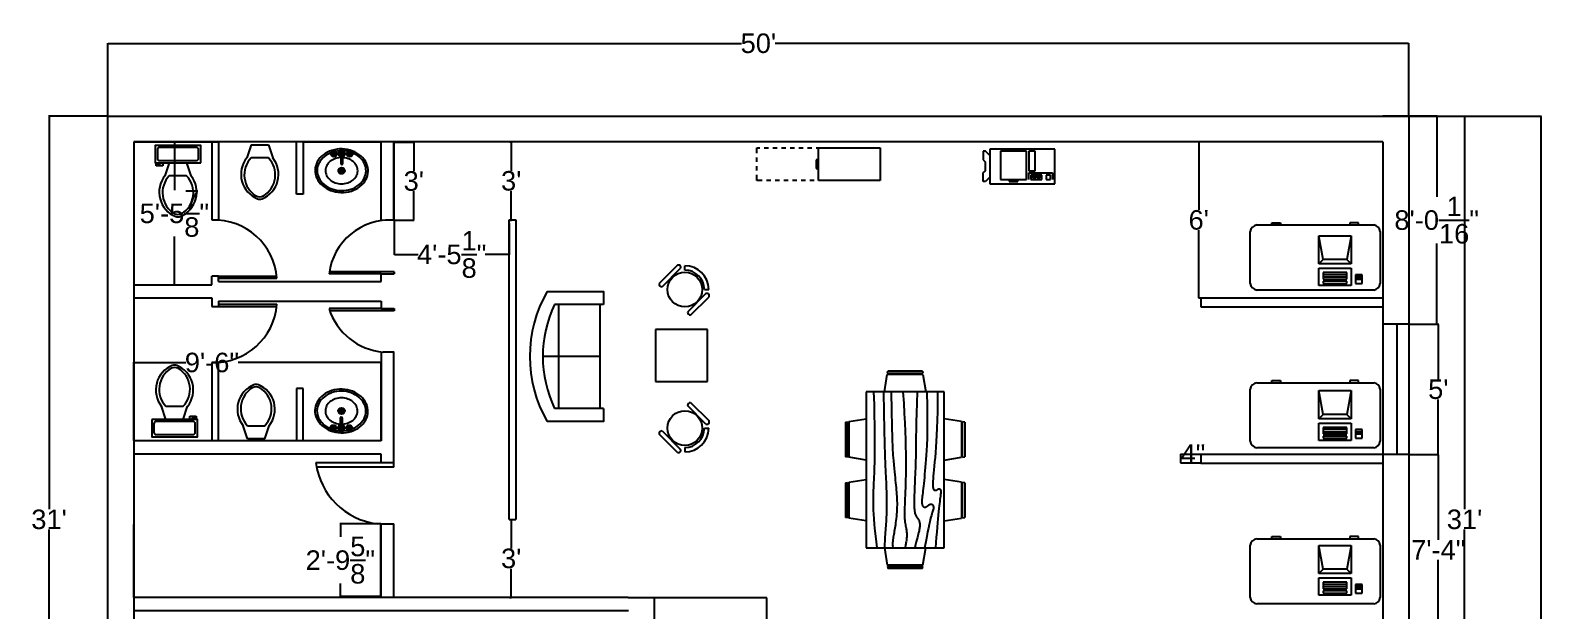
# Model space of a CAD drawing. Header units: inches. Extents: x 90 to 795, y -179 to 540.
# Drawn here: x 90 to 795, y 273 to 540 of the extents above; entities that cross this region are included whole.
import ezdxf

# ---------------------------------------------------------------- set-up
doc = ezdxf.new("R2010")
doc.units = ezdxf.units.IN
doc.header["$MEASUREMENT"] = 0
doc.layers.get('0').update_dxf_attribs({"color": 5})
for name, color, linetype in [('bathroom', 210, 'Continuous'), ('border', 14, 'Continuous'), ('chair', 205, 'Continuous'), ('dimension', 30, 'Continuous'), ('dining table', 65, 'Continuous'), ('door', 100, 'Continuous'), ('sofa', 181, 'Continuous'), ('table', 140, 'Continuous'), ('technology', 230, 'Continuous'), ('windows', 50, 'Continuous')]:
    doc.layers.add(name, color=color, linetype=linetype)
doc.styles.add('Annotative', font='arial.ttf')
doc.dimstyles.get("Standard").update_dxf_attribs({"dimtxt": 9, "dimasz": 0.18, "dimexe": 0.18, "dimexo": 0.0625, "dimgap": 0.09, "dimtad": 0, "dimtih": 1, "dimtoh": 1, "dimdec": 4, "dimzin": 0, "dimdsep": 46, "dimlunit": 4, "dimtxsty": 'Annotative', "dimcen": 0.09, "dimadec": 0, "dimazin": 0, "dimtfac": 1, "dimtdec": 4, "dimtofl": 0, "dimtmove": 0, "dimatfit": 3, "dimfxl": 1, "dimtolj": 1, "dimtzin": 0, "dimarcsym": 0})

# ---------------------------------------------------------------- blocks, each defined once
blk = doc.blocks.new('*D1')
at = {"layer": 'Defpoints', "color": 0, "transparency": 16777216}
for p in [(725.6, 534.56), (125.6, 501.08), (725.6, 501.08)]:
    blk.add_point(p, dxfattribs=at)
at = {"layer": 'dimension', "color": 0, "lineweight": -2, "transparency": 16777216}
for p, q in [((125.6, 501.14), (125.6, 534.74)), ((125.78, 534.56), (417.87, 534.56)), ((725.42, 534.56), (433.33, 534.56)), ((725.6, 501.14), (725.6, 534.74))]:
    blk.add_line(p, q, dxfattribs=at)
at = {"layer": 'dimension', "color": 0, "transparency": 16777216}
for points in [[(125.78, 534.59), (125.78, 534.53), (125.6, 534.56)], [(725.42, 534.59), (725.42, 534.53), (725.6, 534.56)]]:
    blk.add_solid(points, dxfattribs=at)
at = {"layer": 'dimension', "color": 0, "transparency": 16777216, "insert": (425.6, 534.56), "char_height": 9, "attachment_point": 5, "style": 'Annotative'}
blk.add_mtext("\\A1;50'", dxfattribs=at)
blk = doc.blocks.new('*D2')
at = {"layer": 'Defpoints', "color": 0, "transparency": 16777216}
for p in [(725.6, 501.08), (751.28, 501.08), (725.6, 129.08)]:
    blk.add_point(p, dxfattribs=at)
at = {"layer": 'dimension', "color": 0, "lineweight": -2, "transparency": 16777216}
for p, q in [((725.66, 501.08), (751.46, 501.08)), ((751.28, 500.9), (751.28, 319.77)), ((751.28, 129.26), (751.28, 310.39)), ((725.66, 129.08), (751.46, 129.08))]:
    blk.add_line(p, q, dxfattribs=at)
at = {"layer": 'dimension', "color": 0, "transparency": 16777216}
for points in [[(751.25, 500.9), (751.31, 500.9), (751.28, 501.08)], [(751.25, 129.26), (751.31, 129.26), (751.28, 129.08)]]:
    blk.add_solid(points, dxfattribs=at)
at = {"layer": 'dimension', "color": 0, "transparency": 16777216, "insert": (751.28, 315.08), "char_height": 9, "attachment_point": 5, "style": 'Annotative'}
blk.add_mtext("\\A1;31'", dxfattribs=at)
blk = doc.blocks.new('*D3')
at = {"layer": 'Defpoints', "color": 0, "transparency": 16777216}
for p in [(725.6, 501.08), (725.6, -146.92), (786.52, -146.92)]:
    blk.add_point(p, dxfattribs=at)
at = {"layer": 'dimension', "color": 0, "lineweight": -2, "transparency": 16777216}
for p, q in [((725.66, 501.08), (786.7, 501.08)), ((786.52, 500.9), (786.52, 181.75)), ((786.52, -146.74), (786.52, 172.42)), ((725.66, -146.92), (786.7, -146.92))]:
    blk.add_line(p, q, dxfattribs=at)
at = {"layer": 'dimension', "color": 0, "transparency": 16777216}
for points in [[(786.49, 500.9), (786.55, 500.9), (786.52, 501.08)], [(786.49, -146.74), (786.55, -146.74), (786.52, -146.92)]]:
    blk.add_solid(points, dxfattribs=at)
at = {"layer": 'dimension', "color": 0, "transparency": 16777216, "insert": (786.52, 177.08), "char_height": 9, "attachment_point": 5, "style": 'Annotative'}
blk.add_mtext("\\A1;54'", dxfattribs=at)
blk = doc.blocks.new('*D4')
at = {"layer": 'Defpoints', "color": 0, "transparency": 16777216}
for p in [(365.6, 279.08), (365.6, 141.08), (429.31, 141.08)]:
    blk.add_point(p, dxfattribs=at)
at = {"layer": 'dimension', "color": 0, "lineweight": -2, "transparency": 16777216}
for p, q in [((365.66, 279.08), (429.49, 279.08)), ((429.31, 278.9), (429.31, 212.12)), ((429.31, 141.26), (429.31, 202.75)), ((365.66, 141.08), (429.49, 141.08))]:
    blk.add_line(p, q, dxfattribs=at)
at = {"layer": 'dimension', "color": 0, "transparency": 16777216}
for points in [[(429.28, 278.9), (429.34, 278.9), (429.31, 279.08)], [(429.28, 141.26), (429.34, 141.26), (429.31, 141.08)]]:
    blk.add_solid(points, dxfattribs=at)
at = {"layer": 'dimension', "color": 0, "transparency": 16777216, "insert": (429.31, 207.44), "char_height": 9, "attachment_point": 5, "style": 'Annotative'}
blk.add_mtext('\\A1;11\'-6"', dxfattribs=at)
blk = doc.blocks.new('*D14')
at = {"layer": 'Defpoints', "color": 0, "transparency": 16777216}
for p in [(257.53, 489.04), (266.69, 489.04), (257.53, 453.04)]:
    blk.add_point(p, dxfattribs=at)
at = {"layer": 'dimension', "color": 0, "lineweight": -2, "transparency": 16777216}
for p, q in [((257.6, 489.04), (266.87, 489.04)), ((266.69, 488.86), (266.69, 475.73)), ((266.69, 453.22), (266.69, 466.36)), ((257.6, 453.04), (266.87, 453.04))]:
    blk.add_line(p, q, dxfattribs=at)
at = {"layer": 'dimension', "color": 0, "transparency": 16777216}
for points in [[(266.66, 488.86), (266.72, 488.86), (266.69, 489.04)], [(266.66, 453.22), (266.72, 453.22), (266.69, 453.04)]]:
    blk.add_solid(points, dxfattribs=at)
at = {"layer": 'dimension', "color": 0, "transparency": 16777216, "insert": (266.69, 471.04), "char_height": 9, "attachment_point": 5, "style": 'Annotative'}
blk.add_mtext("\\A1;3'", dxfattribs=at)
blk = doc.blocks.new('Toilet - top')
for p, q in [((9.5, -6), (9.5, -2)), ((-10, -8.5), (-8, -8.5)), ((-10, -9.5), (-10, -8.5)), ((-7, -9.5), (-10, -9.5)), ((-8, -8.5), (-8, -8)), ((-7, -8), (-7, -9.5)), ((-4, -8), (-6, -14)), ((4, -14), (-4, -14)), ((4, -8), (6, -14))]:
    blk.add_line(p, q)
blk.add_lwpolyline([(10.5, -8), (10.5, 0), (-10.5, 0), (-10.5, -8)], close=True)
for points in [[(-9.5, -2), (-9.5, -6)], [(8.5, -1), (-8.5, -1)], [(-8.5, -7), (8.5, -7)]]:
    blk.add_lwpolyline(points)
for centre, radius, start, end in [((-8.62, -1.88), 0.884, 81.8699, 188.1301), ((-8.62, -6.12), 0.884, 171.8699, 278.1301), ((8.62, -1.88), 0.884, 351.8699, 98.1301), ((8.62, -6.12), 0.884, 261.8699, 8.1301), ((3.52, -21.58), 12.17, 141.46911, 247.97143), ((4.2, -21.82), 11.33, 136.36773, 238.94682), ((-3.52, -21.58), 12.17, 292.02843, 38.53071), ((-4.2, -21.82), 11.33, 301.05301, 43.63209), ((0, -27.88), 4, 245.73182, 294.26817), ((0, -29), 4, 254.86053, 285.13947)]:
    blk.add_arc(centre, radius, start, end)
blk = doc.blocks.new('Sink - Oval top')
for p, q in [((-1, 0), (1, 0)), ((0, 1), (0, -1))]:
    blk.add_line(p, q)
at = {"linetype": 'Continuous'}
for points in [[(-12.23, 0.39, 0.117634), (-11.46, -3.36, 0.104469), (-8.88, -6.8, 0.090016), (-5.08, -9.07, 0.08192), (-0.32, -10.02, 0.08192), (4.49, -9.38, 0.090016), (8.42, -7.36, 0.104469), (11.22, -4.09, 0.117634), (12.23, -0.39, 0.117634), (11.46, 3.36, 0.104469), (8.88, 6.8, 0.090016), (5.08, 9.07, 0.08192), (0.32, 10.02, 0.08192), (-4.49, 9.38, 0.090016), (-8.42, 7.36, 0.104469), (-11.22, 4.09, 0.117634)], [(-11.29, 0.16, 0.118622), (-10.52, -3.25, 0.104678), (-8.07, -6.36, 0.089562), (-4.54, -8.37, 0.081185), (-0.13, -9.15, 0.081185), (4.3, -8.49, 0.089562), (7.89, -6.58, 0.104678), (10.42, -3.55, 0.118622), (11.29, -0.16, 0.118622), (10.52, 3.25, 0.104678), (8.07, 6.36, 0.089562), (4.54, 8.37, 0.081185), (0.13, 9.15, 0.081185), (-4.3, 8.49, 0.089562), (-7.89, 6.58, 0.104678), (-10.42, 3.55, 0.118622)], [(-7.42, 0.08, 0.118283), (-6.91, -2.17, 0.104607), (-5.29, -4.21, 0.089718), (-2.97, -5.53, 0.081436), (-0.07, -6.04, 0.081436), (2.84, -5.59, 0.089718), (5.2, -4.33, 0.104607), (6.86, -2.32, 0.118283), (7.42, -0.08, 0.118283), (6.91, 2.17, 0.104607), (5.29, 4.21, 0.089718), (2.97, 5.53, 0.081436), (0.07, 6.04, 0.081436), (-2.84, 5.59, 0.089718), (-5.2, 4.33, 0.104607), (-6.86, 2.32, 0.118283)]]:
    blk.add_lwpolyline(points, format="xyb", close=True, dxfattribs=at)
for radius in [1.5, 1]:
    blk.add_circle((0, 0), radius)
blk = doc.blocks.new('Desk - 30 x 60 in.')
at = {"linetype": 'Continuous'}
for p, q in [((-26.999995, 0), (26.999995, 0)), ((-29.999995, -27), (-29.999995, -3)), ((29.999995, -3), (29.999995, -27)), ((26.999995, -30), (-26.999995, -30)), ((-20.000005, -30), (-20.000005, -31)), ((-20.000005, -31), (-16.000005, -31)), ((-16.000005, -31), (-16.000005, -30)), ((15.999995, -31), (15.999995, -30)), ((19.999995, -31), (15.999995, -31)), ((19.999995, -30), (19.999995, -31))]:
    blk.add_line(p, q, dxfattribs=at)
for centre, start, end in [((-26.499995, -3.5), 98.1301, 171.8699), ((26.499995, -3.5), 8.130102, 81.8699), ((-26.499995, -26.5), 188.1301, 261.8699), ((26.499995, -26.5), 278.1301, 351.8699)]:
    blk.add_arc(centre, 3.535534, start, end, dxfattribs=at)
blk = doc.blocks.new('Dining Set - 36 x 72 in.')
at = {"linetype": 'Continuous'}
for p, q in [((-22.2343, 26.00059), (-23.4847, 17.99762)), ((-22.2304, 26), (-5.7608, 26)), ((-22, 27.5), (-22.1562, 26.50042)), ((-5.8416, 26.5), (-22.1534, 26.5)), ((-22, 27.5), (-6, 27.5)), ((-5.8437, 26.49966), (-6, 27.5)), ((-4.5152, 17.99762), (-5.7655, 25.99926)), ((5.7657, 26.00059), (4.5153, 17.99762)), ((5.7696, 26), (22.2392, 26)), ((6, 27.5), (5.8438, 26.50042)), ((22.1584, 26.5), (5.8466, 26.5)), ((6, 27.5), (22, 27.5)), ((22.1563, 26.49966), (22, 27.5)), ((23.4848, 17.99762), (22.2345, 25.99926)), ((36, 18), (-36, 18)), ((-36, 18), (-36, -18)), ((36, -18), (36, 18)), ((-45.5, 8), (-44.5004, 8.15617)), ((-45.5, 8), (-45.5, -8)), ((-44.5, -8.15843), (-44.5, 8.15338)), ((-44.0006, 8.23428), (-35.9976, 9.48474)), ((-44, 8.23041), (-44, -8.23915)), ((44.0006, 8.23428), (35.9976, 9.48474)), ((44, 8.23041), (44, -8.23915)), ((44.5, -8.15843), (44.5, 8.15338)), ((45.5, 8), (44.5005, 8.15617)), ((45.5, 8), (45.5, -8)), ((-44.4997, -8.15631), (-45.5, -8)), ((-35.9976, -9.48476), (-43.9993, -8.2345)), ((35.9976, -9.48476), (43.9993, -8.2345)), ((44.4997, -8.15631), (45.5, -8)), ((-36, -18), (36, -18)), ((-22.2343, -26.0006), (-23.4847, -17.99762)), ((-4.5152, -17.99762), (-5.7655, -25.99928)), ((5.7657, -26.0006), (4.5153, -17.99762)), ((23.4848, -17.99762), (22.2345, -25.99928)), ((-22.2304, -26), (-5.7608, -26)), ((-22, -27.5), (-22.1562, -26.50044)), ((-5.8416, -26.5), (-22.1534, -26.5)), ((-22, -27.5), (-6, -27.5)), ((-5.8437, -26.49967), (-6, -27.5)), ((5.7696, -26), (22.2392, -26)), ((6, -27.5), (5.8438, -26.50044)), ((22.1584, -26.5), (5.8466, -26.5)), ((6, -27.5), (22, -27.5)), ((22.1563, -26.49967), (22, -27.5))]:
    blk.add_line(p, q, dxfattribs=at)
for points in [[(-36, 15), (-31.1772, 14.97754), (-26.8079, 14.91406), (-22.8538, 14.81543), (-19.276, 14.6875), (-16.0362, 14.53613), (-13.0957, 14.36718), (-10.4159, 14.18652), (-7.9583, 14), (-5.6904, 13.81315), (-3.6035, 13.63021), (-1.6954, 13.45508), (0.0365, 13.29166), (1.5945, 13.14388), (2.9811, 13.01562), (4.1988, 12.9108), (5.25, 12.83333), (6.1393, 12.78613), (6.8802, 12.76823), (7.4883, 12.77767), (7.9792, 12.8125), (8.3685, 12.87077), (8.6719, 12.95052), (8.9049, 13.0498), (9.0833, 13.16666), (9.2205, 13.29899), (9.3216, 13.44401), (9.3895, 13.59879), (9.4271, 13.76041), (9.4373, 13.92594), (9.4232, 14.09245), (9.3875, 14.257), (9.3333, 14.41666), (9.2638, 14.56917), (9.1836, 14.71484), (9.0975, 14.85465), (9.0104, 14.98958), (8.9272, 15.1206), (8.8529, 15.2487), (8.7922, 15.37483), (8.75, 15.5), (8.7305, 15.62467), (8.7344, 15.74739), (8.7617, 15.86621), (8.8125, 15.97916), (8.8867, 16.08431), (8.9844, 16.17968), (9.1055, 16.26334), (9.25, 16.33333), (9.4189, 16.38802), (9.6172, 16.42708), (9.8506, 16.45052), (10.125, 16.45833), (10.4463, 16.45052), (10.8203, 16.42708), (11.2529, 16.38802), (11.75, 16.33333), (12.3184, 16.26318), (12.9694, 16.17838), (13.7151, 16.07991), (14.5677, 15.96875), (15.5395, 15.84586), (16.6426, 15.71224), (17.8893, 15.56884), (19.2917, 15.41666), (20.859, 15.25667), (22.5879, 15.08984), (24.4721, 14.91715), (26.5052, 14.73958), (28.6809, 14.5581), (30.9929, 14.3737), (33.4347, 14.18733), (36, 14)], [(-36, 10), (-28.9766, 10.14274), (-23.1725, 10.20442), (-18.4241, 10.19775), (-14.5677, 10.13541), (-11.4399, 10.03011), (-8.877, 9.89453), (-6.7154, 9.74137), (-4.7917, 9.58333), (-2.9698, 9.43082), (-1.2246, 9.28515), (0.4415, 9.14534), (2.026, 9.01041), (3.5266, 8.87939), (4.9408, 8.7513), (6.266, 8.62516), (7.5, 8.5), (8.6411, 8.37549), (9.6914, 8.2539), (10.6538, 8.13818), (11.5312, 8.03125), (12.3267, 7.93603), (13.043, 7.85547), (13.6831, 7.79248), (14.25, 7.75), (14.7471, 7.7303), (15.1797, 7.73307), (15.5537, 7.75732), (15.875, 7.80208), (16.1494, 7.86637), (16.3828, 7.94922), (16.5811, 8.04964), (16.75, 8.16666), (16.8944, 8.29915), (17.0143, 8.44531), (17.1089, 8.60319), (17.1771, 8.77083), (17.218, 8.94629), (17.2305, 9.1276), (17.2137, 9.31282), (17.1667, 9.5), (17.0895, 9.6875), (16.987, 9.875), (16.8649, 10.0625), (16.7292, 10.25), (16.5856, 10.4375), (16.4401, 10.625), (16.2985, 10.8125), (16.1667, 11), (16.05, 11.18733), (15.9518, 11.3737), (15.8752, 11.5581), (15.8229, 11.73958), (15.798, 11.91715), (15.8034, 12.08984), (15.842, 12.25667), (15.9167, 12.41666), (16.0295, 12.56836), (16.1784, 12.70833), (16.3605, 12.83268), (16.5729, 12.9375), (16.8127, 13.01888), (17.0768, 13.07291), (17.3625, 13.0957), (17.6667, 13.08333), (17.9894, 13.03312), (18.3418, 12.94726), (18.7382, 12.82918), (19.1927, 12.68229), (19.7195, 12.51001), (20.3327, 12.31575), (21.0465, 12.10294), (21.875, 11.875), (22.8357, 11.63354), (23.959, 11.37304), (25.2786, 11.08618), (26.8282, 10.76562), (28.6414, 10.40405), (30.752, 9.99414), (33.1936, 9.52856), (36, 9)], [(-36, 5.5), (-30.7157, 5.3348), (-26.069, 5.20963), (-21.9946, 5.11767), (-18.4271, 5.05208), (-15.3009, 5.00602), (-12.5508, 4.97265), (-10.1112, 4.94515), (-7.9167, 4.91666), (-5.909, 4.88167), (-4.0586, 4.83984), (-2.3429, 4.79215), (-0.7396, 4.73958), (0.7739, 4.6831), (2.22, 4.6237), (3.6213, 4.56233), (5, 4.5), (6.373, 4.43782), (7.7344, 4.3776), (9.0723, 4.32129), (10.375, 4.27083), (11.6309, 4.22819), (12.8281, 4.19531), (13.9551, 4.17415), (15, 4.16666), (15.954, 4.17448), (16.819, 4.19791), (17.6001, 4.23698), (18.3021, 4.29166), (18.9299, 4.36198), (19.4883, 4.44791), (19.9823, 4.54948), (20.4167, 4.66666), (20.7969, 4.79899), (21.1302, 4.94401), (21.4245, 5.09879), (21.6875, 5.26041), (21.9271, 5.42594), (22.1511, 5.59245), (22.3672, 5.757), (22.5834, 5.91666), (22.8065, 6.06868), (23.0404, 6.21093), (23.2879, 6.34147), (23.5521, 6.45833), (23.8358, 6.55957), (24.142, 6.64323), (24.4735, 6.70735), (24.8334, 6.75), (25.2235, 6.76969), (25.642, 6.76692), (26.0858, 6.74267), (26.5521, 6.69791), (27.0379, 6.63362), (27.5404, 6.55078), (28.0565, 6.45036), (28.5834, 6.33333), (29.1242, 6.19987), (29.7071, 6.04687), (30.3661, 5.87044), (31.1354, 5.66666), (32.0493, 5.43164), (33.142, 5.16146), (34.4475, 4.85221), (36, 4.5)], [(-36, -1), (-30.7915, -0.6591), (-26.0195, -0.38216), (-21.6519, -0.16284), (-17.6563, 0.00521), (-14.0005, 0.12833), (-10.6523, 0.21289), (-7.5796, 0.26522), (-4.75, 0.29166), (-2.134, 0.29793), (0.2878, 0.28711), (2.5317, 0.26163), (4.6146, 0.22396), (6.5529, 0.17651), (8.3633, 0.12174), (10.0623, 0.06209), (11.6667, 0), (13.1899, -0.06201), (14.6341, -0.1211), (15.9982, -0.17432), (17.2813, -0.21875), (18.4823, -0.25147), (19.6003, -0.26953), (20.6343, -0.27002), (21.5834, -0.25), (22.4481, -0.20768), (23.2357, -0.14584), (23.9549, -0.06836), (24.6146, 0.02083), (25.2235, 0.11784), (25.7904, 0.21875), (26.3241, 0.31966), (26.8334, 0.41666), (27.3265, 0.50618), (27.8099, 0.58593), (28.2894, 0.65397), (28.7709, 0.70833), (29.2601, 0.74707), (29.763, 0.76823), (30.2855, 0.76985), (30.8334, 0.75), (31.4088, 0.70784), (31.9994, 0.64713), (32.589, 0.57275), (33.1615, 0.48958), (33.7008, 0.4025), (34.1908, 0.3164), (34.6153, 0.23616), (34.9584, 0.16666), (35.2099, 0.11165), (35.3848, 0.07031), (35.504, 0.04069), (35.5886, 0.02083), (35.6594, 0.00879), (35.7377, 0.0026), (35.8442, 0.00032), (36, 0)], [(-36, -6.5), (-27.1843, -6.31267), (-20.084, -6.1263), (-14.469, -5.9419), (-10.1094, -5.76042), (-6.7752, -5.58285), (-4.2363, -5.41016), (-2.2629, -5.24333), (-0.625, -5.08334), (0.8708, -4.93099), (2.2715, -4.78646), (3.5872, -4.64974), (4.8281, -4.52084), (6.0046, -4.39974), (7.127, -4.28646), (8.2053, -4.18099), (9.25, -4.08334), (10.2705, -3.99382), (11.2734, -3.91407), (12.2647, -3.84603), (13.25, -3.79167), (14.2354, -3.75293), (15.2266, -3.73177), (16.2295, -3.73015), (17.25, -3.75), (18.2912, -3.79248), (19.3451, -3.85547), (20.4009, -3.93604), (21.4479, -4.03125), (22.4754, -4.13819), (23.4727, -4.25391), (24.4289, -4.37549), (25.3334, -4.5), (26.1785, -4.62492), (26.9694, -4.74935), (27.7145, -4.87281), (28.4219, -4.99479), (29.1, -5.11483), (29.7572, -5.23242), (30.4016, -5.34709), (31.0417, -5.45834), (31.6837, -5.56437), (32.3262, -5.65821), (32.9658, -5.73153), (33.599, -5.77604), (34.2224, -5.78345), (34.8327, -5.74545), (35.4264, -5.65373), (36, -5.5)], [(-36, -10), (-26.4022, -9.81299), (-18.4675, -9.62891), (-11.9839, -9.45069), (-6.7396, -9.28125), (-2.5226, -9.12354), (0.8789, -8.98047), (3.6769, -8.85498), (6.0833, -8.75), (8.2767, -8.66765), (10.3021, -8.60677), (12.1712, -8.56543), (13.8958, -8.54167), (15.4876, -8.53353), (16.9583, -8.53907), (18.3197, -8.55632), (19.5834, -8.58334), (20.7616, -8.61841), (21.8685, -8.66081), (22.9188, -8.71004), (23.9271, -8.76563), (24.9081, -8.82707), (25.8763, -8.89388), (26.8465, -8.96558), (27.8334, -9.04167), (28.8474, -9.12118), (29.8828, -9.20117), (30.93, -9.27824), (31.9792, -9.34896), (33.0205, -9.40991), (34.0443, -9.45768), (35.0407, -9.48885), (36, -9.5)], [(-36, -14.5), (-30.0881, -14.33513), (-25.0332, -14.21224), (-20.7312, -14.12647), (-17.0781, -14.07292), (-13.97, -14.04671), (-11.3027, -14.04297), (-8.9724, -14.05681), (-6.875, -14.08334), (-4.9224, -14.11833), (-3.0905, -14.16016), (-1.3709, -14.20785), (0.2448, -14.26042), (1.7647, -14.3169), (3.1973, -14.3763), (4.5507, -14.43767), (5.8333, -14.5), (7.0554, -14.5621), (8.235, -14.62175), (9.3922, -14.67652), (10.5469, -14.72396), (11.7192, -14.76164), (12.929, -14.78711), (14.1965, -14.79794), (15.5417, -14.79167), (16.9933, -14.76424), (18.6152, -14.70508), (20.4804, -14.60197), (22.6615, -14.44271), (25.2312, -14.21509), (28.2624, -13.9069), (31.8277, -13.50594), (36, -13)]]:
    blk.add_lwpolyline(points, dxfattribs=at)
blk = doc.blocks.new('Computer Terminal')
at = {"linetype": 'Continuous'}
for p, q in [((-10, 11.5), (5, 11.5)), ((-8, 0.5), (-10, 11.5)), ((-10, -1.5), (-10, 11.5)), ((5, 11.5), (3, 0.5)), ((5, 11.5), (5, -1.5)), ((-10, -1.5), (-8, 0.5)), ((3, 0.5), (-8, 0.5)), ((3, 0.5), (5, -1.5)), ((5, -1.5), (-10, -1.5)), ((-10, -11.5), (-10, -3.5)), ((-10, -3.5), (5, -3.5)), ((-8, -5.5), (-8, -8.5)), ((3, -5.5), (-8, -5.5)), ((3, -6.5), (-8, -6.5)), ((3, -8.5), (3, -5.5)), ((5, -3.5), (5, -11.5)), ((10, -6.5), (7, -6.5)), ((7, -6.5), (7, -10.5)), ((10, -10.5), (10, -6.5)), ((5, -11.5), (-10, -11.5)), ((-8, -7.5), (3, -7.5)), ((-8, -8.5), (3, -8.5)), ((-8, -9.5), (-8, -10.5)), ((3, -9.5), (-8, -9.5)), ((-8, -10.5), (3, -10.5)), ((3, -10.5), (3, -9.5)), ((7, -10.5), (10, -10.5)), ((9.5, -7.5), (7.5, -7.5)), ((7.5, -7.5), (7.5, -8.5)), ((7.5, -8.5), (9.5, -8.5)), ((8.5, -7.5), (8.5, -8.5)), ((9.5, -8.5), (9.5, -7.5))]:
    blk.add_line(p, q, dxfattribs=at)
blk = doc.blocks.new('Sofa - Roundback Loveseat 5 ft.')
at = {"linetype": 'Continuous'}
for p, q in [((0, -32.44198), (0, -5.99998)), ((-24, -33.99998), (-24, -11.46958)), ((-23.9998, -13.38178), (23.99986, -13.38178)), ((24.00004, -33.99998), (24.00004, -11.46958)), ((-24, -32.44198), (24.00004, -32.44198))]:
    blk.add_line(p, q, dxfattribs=at)
for points in [[(-24, -33.99998), (-30, -33.99998), (-30, -7.99998)], [(30.00004, -7.99998), (30.00004, -33.99998), (24.00004, -33.99998)]]:
    blk.add_lwpolyline(points, dxfattribs=at)
for centre, radius, start, end in [((0, -60.24998), 60.24998, 60.13715, 119.8628), ((0, -61.38438), 55.38444, 64.32083, 115.6792)]:
    blk.add_arc(centre, radius, start, end, dxfattribs=at)
blk = doc.blocks.new('*D26')
at = {"layer": 'Defpoints', "color": 0, "transparency": 16777216}
for p in [(257.6, 453.04), (310.72, 451.69), (310.72, 437.29)]:
    blk.add_point(p, dxfattribs=at)
at = {"layer": 'dimension', "color": 0, "lineweight": -2, "transparency": 16777216}
for p, q in [((257.6, 452.98), (257.6, 437.11)), ((310.72, 451.63), (310.72, 437.11)), ((257.78, 437.29), (268.66, 437.29)), ((310.54, 437.29), (299.66, 437.29))]:
    blk.add_line(p, q, dxfattribs=at)
at = {"layer": 'dimension', "color": 0, "transparency": 16777216}
for points in [[(257.78, 437.32), (257.78, 437.26), (257.6, 437.29)], [(310.54, 437.32), (310.54, 437.26), (310.72, 437.29)]]:
    blk.add_solid(points, dxfattribs=at)
at = {"layer": 'dimension', "color": 0, "transparency": 16777216, "insert": (284.16, 437.29), "char_height": 9, "attachment_point": 5, "style": 'Annotative'}
blk.add_mtext('\\A1;4\'-5{\\H1.000000x;\\S1/8;}"', dxfattribs=at)
blk = doc.blocks.new('Copy Machine')
at = {"linetype": 'Continuous'}
for p, q in [((0, 0), (0, -16)), ((30, 0), (0, 0)), ((30, -16), (30, 0)), ((-3, -1), (-3, -5)), ((-2, -1), (-3, -1)), ((-3, -5), (-2, -6)), ((0, -3), (-2, -1)), ((-2, -10), (-2, -6)), ((5, -1), (5, -14)), ((17, -1), (5, -1)), ((17, -14), (17, -1)), ((18, -1), (18, -10)), ((21, -1), (18, -1)), ((21, -10), (21, -1)), ((-3, -11), (-2, -10)), ((-3, -15), (-3, -11)), ((0, -13), (-2, -15)), ((5, -14), (17, -14)), ((9, -14), (9, -15)), ((13, -15), (13, -14)), ((18, -10), (21, -10)), ((18, -14), (18, -11)), ((18, -11), (29, -11)), ((24, -12), (19, -12)), ((19, -12), (19, -14)), ((24, -13), (19, -13)), ((19, -14), (24, -14)), ((20, -12), (20, -14)), ((21, -14), (21, -12)), ((22, -12), (22, -14)), ((23, -14), (23, -12)), ((24, -14), (24, -12)), ((28, -12), (26, -12)), ((26, -12), (26, -14)), ((26, -14), (28, -14)), ((28, -14), (28, -12)), ((29, -11), (29, -14)), ((-2, -15), (-3, -15)), ((0, -16), (30, -16)), ((9, -15), (13, -15))]:
    blk.add_line(p, q, dxfattribs=at)
blk = doc.blocks.new('File Cabinet - Letter')
at = {"linetype": 'Continuous'}
for p, q in [((0, 0), (15, 0)), ((0, -28.5), (0, 0)), ((15, 0), (15, -28.5)), ((15, -28.5), (0, -28.5)), ((0, -29.5), (0, -28.5)), ((0, -33.5), (0, -31.5)), ((5.5, -28.5), (5.5, -29.5)), ((5.5, -29.5), (9.5, -29.5)), ((9.5, -29.5), (9.5, -28.5)), ((15, -30.5), (15, -32.5)), ((15, -34.5), (15, -36.5)), ((0, -37.5), (0, -35.5)), ((0, -41.5), (0, -39.5)), ((15, -38.5), (15, -40.5)), ((0, -45.5), (0, -43.5)), ((0, -49.5), (0, -47.5)), ((15, -42.5), (15, -44.5)), ((15, -46.5), (15, -48.5)), ((0, -53.5), (0, -51.5)), ((0, -57), (0, -55.5)), ((15, -50.5), (15, -52.5)), ((15, -54.5), (15, -57)), ((2.5, -57), (0, -57)), ((6.5, -57), (4.5, -57)), ((10.5, -57), (8.5, -57)), ((15, -57), (12.5, -57))]:
    blk.add_line(p, q, dxfattribs=at)
blk = doc.blocks.new('*D29')
at = {"layer": 'Defpoints', "color": 0, "transparency": 16777216}
for p in [(137.6, 489.14), (137.6, 423.27), (156.27, 423.27)]:
    blk.add_point(p, dxfattribs=at)
at = {"layer": 'dimension', "color": 0, "lineweight": -2, "transparency": 16777216}
for p, q in [((137.66, 489.14), (156.45, 489.14)), ((156.27, 488.96), (156.27, 466.91)), ((156.27, 423.45), (156.27, 445.5)), ((137.66, 423.27), (156.45, 423.27))]:
    blk.add_line(p, q, dxfattribs=at)
at = {"layer": 'dimension', "color": 0, "transparency": 16777216}
for points in [[(156.24, 488.96), (156.3, 488.96), (156.27, 489.14)], [(156.24, 423.45), (156.3, 423.45), (156.27, 423.27)]]:
    blk.add_solid(points, dxfattribs=at)
at = {"layer": 'dimension', "color": 0, "transparency": 16777216, "insert": (156.27, 456.21), "char_height": 9, "attachment_point": 5, "style": 'Annotative'}
blk.add_mtext('\\A1;5\'-5{\\H1.000000x;\\S7/8;}"', dxfattribs=at)
blk = doc.blocks.new('Faucet - Bathroom top')
for p, q in [((-4.107, 0.125), (-4.375, 0.125)), ((-3.75, 0.4788), (-3.75, 0.75)), ((-3.5, 0.482), (-3.5, 0.75)), ((-3.1461, 0.125), (-2.875, 0.125)), ((3.143, 0.125), (2.875, 0.125)), ((3.5, 0.4788), (3.5, 0.75)), ((3.75, 0.482), (3.75, 0.75)), ((4.1039, 0.125), (4.375, 0.125)), ((-4.1039, -0.125), (-4.375, -0.125)), ((-3.75, -0.4821), (-3.75, -0.75)), ((-3.5, -0.4789), (-3.5, -0.75)), ((-3.143, -0.125), (-2.875, -0.125)), ((-0.5, -0.8639), (-0.5, -4.5)), ((0.5, -4.5), (0.5, -0.8631)), ((3.1461, -0.125), (2.875, -0.125)), ((3.5, -0.4821), (3.5, -0.75)), ((3.75, -0.4789), (3.75, -0.75)), ((4.107, -0.125), (4.375, -0.125))]:
    blk.add_line(p, q)
for centre, radius in [((-3.625, 0), 1.375), ((-4.625, 0), 0.2795), ((-3.625, 0), 0.5), ((-3.625, 1), 0.2795), ((-2.625, 0), 0.2795), ((0, 0), 0.5), ((3.625, 0), 1.375), ((2.625, 0), 0.2795), ((3.625, 0), 0.5), ((3.625, 1), 0.2795), ((4.625, 0), 0.2795), ((-3.625, -1), 0.2795), ((3.625, -1), 0.2795)]:
    blk.add_circle(centre, radius)
for centre, radius, start, end in [((-3.625, 0), 1, 105.2407, 164.2093), ((-3.625, 0), 1, 16.44125, 74.07887), ((0, 0), 1.5, 289.6514, 250.3603), ((0, 0), 1, 300.3431, 239.7554), ((3.625, 0), 1, 106.12, 164.0884), ((3.625, 0), 1, 16.23422, 73.90469), ((-3.625, 0), 1, 196.2342, 253.9047), ((-3.625, 0), 1, 286.12, 344.0884), ((0, -4.5), 0.5, 180, 0), ((3.625, 0), 1, 196.4413, 254.0789), ((3.625, 0), 1, 285.2407, 344.2093)]:
    blk.add_arc(centre, radius, start, end)
blk = doc.blocks.new('*D37')
at = {"layer": 'Defpoints', "color": 0, "transparency": 16777216}
for p in [(725.66, 345.08), (739.19, 345.08), (725.66, 257.08)]:
    blk.add_point(p, dxfattribs=at)
at = {"layer": 'dimension', "color": 0, "lineweight": -2, "transparency": 16777216}
for p, q in [((725.72, 345.08), (739.37, 345.08)), ((739.19, 344.9), (739.19, 305.67)), ((739.19, 257.26), (739.19, 296.49)), ((725.72, 257.08), (739.37, 257.08))]:
    blk.add_line(p, q, dxfattribs=at)
at = {"layer": 'dimension', "color": 0, "transparency": 16777216}
for points in [[(739.16, 344.9), (739.22, 344.9), (739.19, 345.08)], [(739.16, 257.26), (739.22, 257.26), (739.19, 257.08)]]:
    blk.add_solid(points, dxfattribs=at)
at = {"layer": 'dimension', "color": 0, "transparency": 16777216, "insert": (739.19, 301.08), "char_height": 9, "attachment_point": 5, "style": 'Annotative'}
blk.add_mtext('\\A1;7\'-4"', dxfattribs=at)
blk = doc.blocks.new('*D38')
at = {"layer": 'Defpoints', "color": 0, "transparency": 16777216}
for p in [(725.66, 405.08), (739.19, 405.08), (725.6, 345.08)]:
    blk.add_point(p, dxfattribs=at)
at = {"layer": 'dimension', "color": 0, "lineweight": -2, "transparency": 16777216}
for p, q in [((725.72, 405.08), (739.37, 405.08)), ((739.19, 404.9), (739.19, 379.75)), ((739.19, 345.26), (739.19, 370.42)), ((725.66, 345.08), (739.37, 345.08))]:
    blk.add_line(p, q, dxfattribs=at)
at = {"layer": 'dimension', "color": 0, "transparency": 16777216}
for points in [[(739.16, 404.9), (739.22, 404.9), (739.19, 405.08)], [(739.16, 345.26), (739.22, 345.26), (739.19, 345.08)]]:
    blk.add_solid(points, dxfattribs=at)
at = {"layer": 'dimension', "color": 0, "transparency": 16777216, "insert": (739.19, 375.08), "char_height": 9, "attachment_point": 5, "style": 'Annotative'}
blk.add_mtext("\\A1;5'", dxfattribs=at)
blk = doc.blocks.new('*D39')
at = {"layer": 'Defpoints', "color": 0, "transparency": 16777216}
for p in [(725.72, 501.14), (738.43, 501.14), (725.72, 405.08)]:
    blk.add_point(p, dxfattribs=at)
at = {"layer": 'dimension', "color": 0, "lineweight": -2, "transparency": 16777216}
for p, q in [((725.79, 501.14), (738.61, 501.14)), ((738.43, 500.96), (738.43, 463.89)), ((738.43, 405.26), (738.43, 442.33)), ((725.79, 405.08), (738.61, 405.08))]:
    blk.add_line(p, q, dxfattribs=at)
at = {"layer": 'dimension', "color": 0, "transparency": 16777216}
for points in [[(738.4, 500.96), (738.46, 500.96), (738.43, 501.14)], [(738.4, 405.26), (738.46, 405.26), (738.43, 405.08)]]:
    blk.add_solid(points, dxfattribs=at)
at = {"layer": 'dimension', "color": 0, "transparency": 16777216, "insert": (738.43, 453.11), "char_height": 9, "attachment_point": 5, "style": 'Annotative'}
blk.add_mtext('\\A1;8\'-0{\\H1.000000x;\\S1/16;}"', dxfattribs=at)
blk = doc.blocks.new('*D40')
at = {"layer": 'Defpoints', "color": 0, "transparency": 16777216}
for p in [(310.72, 315.08), (310.72, 279.08), (311.62, 279.08)]:
    blk.add_point(p, dxfattribs=at)
at = {"layer": 'dimension', "color": 0, "lineweight": -2, "transparency": 16777216}
for p, q in [((310.78, 315.08), (311.8, 315.08)), ((311.62, 314.9), (311.62, 301.77)), ((311.62, 279.26), (311.62, 292.39)), ((310.78, 279.08), (311.8, 279.08))]:
    blk.add_line(p, q, dxfattribs=at)
at = {"layer": 'dimension', "color": 0, "transparency": 16777216}
for points in [[(311.59, 314.9), (311.65, 314.9), (311.62, 315.08)], [(311.59, 279.26), (311.65, 279.26), (311.62, 279.08)]]:
    blk.add_solid(points, dxfattribs=at)
at = {"layer": 'dimension', "color": 0, "transparency": 16777216, "insert": (311.62, 297.08), "char_height": 9, "attachment_point": 5, "style": 'Annotative'}
blk.add_mtext("\\A1;3'", dxfattribs=at)
blk = doc.blocks.new('*D41')
at = {"layer": 'Defpoints', "color": 0, "transparency": 16777216}
for p in [(310.72, 489.14), (311.63, 489.14), (310.72, 453.14)]:
    blk.add_point(p, dxfattribs=at)
at = {"layer": 'dimension', "color": 0, "lineweight": -2, "transparency": 16777216}
for p, q in [((310.78, 489.14), (311.81, 489.14)), ((311.63, 488.96), (311.63, 475.83)), ((311.63, 453.32), (311.63, 466.46)), ((310.78, 453.14), (311.81, 453.14))]:
    blk.add_line(p, q, dxfattribs=at)
at = {"layer": 'dimension', "color": 0, "transparency": 16777216}
for points in [[(311.6, 488.96), (311.66, 488.96), (311.63, 489.14)], [(311.6, 453.32), (311.66, 453.32), (311.63, 453.14)]]:
    blk.add_solid(points, dxfattribs=at)
at = {"layer": 'dimension', "color": 0, "transparency": 16777216, "insert": (311.63, 471.14), "char_height": 9, "attachment_point": 5, "style": 'Annotative'}
blk.add_mtext("\\A1;3'", dxfattribs=at)
blk = doc.blocks.new('*D42')
at = {"layer": 'Defpoints', "color": 0, "transparency": 16777216}
for p in [(251.53, 313.14), (232.81, 279.52), (251.53, 279.52)]:
    blk.add_point(p, dxfattribs=at)
at = {"layer": 'dimension', "color": 0, "lineweight": -2, "transparency": 16777216}
for p, q in [((251.47, 313.14), (232.63, 313.14)), ((232.81, 312.96), (232.81, 307.11)), ((232.81, 279.7), (232.81, 285.55)), ((251.47, 279.52), (232.63, 279.52))]:
    blk.add_line(p, q, dxfattribs=at)
at = {"layer": 'dimension', "color": 0, "transparency": 16777216}
for points in [[(232.78, 312.96), (232.84, 312.96), (232.81, 313.14)], [(232.78, 279.7), (232.84, 279.7), (232.81, 279.52)]]:
    blk.add_solid(points, dxfattribs=at)
at = {"layer": 'dimension', "color": 0, "transparency": 16777216, "insert": (232.81, 296.33), "char_height": 9, "attachment_point": 5, "style": 'Annotative'}
blk.add_mtext('\\A1;2\'-9{\\H1.000000x;\\S5/8;}"', dxfattribs=at)
blk = doc.blocks.new('*D43')
at = {"layer": 'Defpoints', "color": 0, "transparency": 16777216}
for p in [(137.6, 387.39), (137.6, 351.39), (251.6, 351.39)]:
    blk.add_point(p, dxfattribs=at)
at = {"layer": 'dimension', "color": 0, "lineweight": -2, "transparency": 16777216}
for p, q in [((137.6, 351.46), (137.6, 387.57)), ((137.78, 387.39), (161.55, 387.39)), ((251.42, 387.39), (185.65, 387.39)), ((251.6, 351.46), (251.6, 387.57))]:
    blk.add_line(p, q, dxfattribs=at)
at = {"layer": 'dimension', "color": 0, "transparency": 16777216}
for points in [[(137.78, 387.42), (137.78, 387.36), (137.6, 387.39)], [(251.42, 387.42), (251.42, 387.36), (251.6, 387.39)]]:
    blk.add_solid(points, dxfattribs=at)
at = {"layer": 'dimension', "color": 0, "transparency": 16777216, "insert": (173.6, 387.39), "char_height": 9, "attachment_point": 5, "style": 'Annotative'}
blk.add_mtext('\\A1;9\'-6"', dxfattribs=at)
blk = doc.blocks.new('*D44')
at = {"layer": 'Defpoints', "color": 0, "transparency": 16777216}
for p in [(628.69, 489.14), (712.44, 489.14), (712.44, 417.14)]:
    blk.add_point(p, dxfattribs=at)
at = {"layer": 'dimension', "color": 0, "lineweight": -2, "transparency": 16777216}
for p, q in [((712.38, 489.14), (628.51, 489.14)), ((628.69, 488.96), (628.69, 457.83)), ((628.69, 417.32), (628.69, 448.46)), ((712.38, 417.14), (628.51, 417.14))]:
    blk.add_line(p, q, dxfattribs=at)
at = {"layer": 'dimension', "color": 0, "transparency": 16777216}
for points in [[(628.66, 488.96), (628.72, 488.96), (628.69, 489.14)], [(628.66, 417.32), (628.72, 417.32), (628.69, 417.14)]]:
    blk.add_solid(points, dxfattribs=at)
at = {"layer": 'dimension', "color": 0, "transparency": 16777216, "insert": (628.69, 453.14), "char_height": 9, "attachment_point": 5, "style": 'Annotative'}
blk.add_mtext("\\A1;6'", dxfattribs=at)
blk = doc.blocks.new('*D45')
at = {"layer": 'Defpoints', "color": 0, "transparency": 16777216}
for p in [(620.4, 345.08), (629.6, 345.08), (629.6, 341.08)]:
    blk.add_point(p, dxfattribs=at)
at = {"layer": 'dimension', "color": 0, "lineweight": -2, "transparency": 16777216}
for p, q in [((629.54, 345.08), (620.22, 345.08)), ((629.54, 341.08), (620.22, 341.08)), ((620.4, 345.08), (620.4, 345.26)), ((620.4, 345.26), (620.58, 345.26)), ((620.4, 341.26), (620.4, 344.9))]:
    blk.add_line(p, q, dxfattribs=at)
at = {"layer": 'dimension', "color": 0, "transparency": 16777216}
for points in [[(620.37, 344.9), (620.43, 344.9), (620.4, 345.08)], [(620.37, 341.26), (620.43, 341.26), (620.4, 341.08)]]:
    blk.add_solid(points, dxfattribs=at)
at = {"layer": 'dimension', "color": 0, "transparency": 16777216, "insert": (626.02, 345.26), "char_height": 9, "attachment_point": 5, "style": 'Annotative'}
blk.add_mtext('\\A1;4"', dxfattribs=at)
blk = doc.blocks.new('*D50')
at = {"layer": 'Defpoints', "color": 0, "transparency": 16777216}
for p in [(125.6, 501.08), (98.47, 129.08), (125.6, 129.08)]:
    blk.add_point(p, dxfattribs=at)
at = {"layer": 'dimension', "color": 0, "lineweight": -2, "transparency": 16777216}
for p, q in [((125.54, 501.08), (98.29, 501.08)), ((98.47, 500.9), (98.47, 319.77)), ((98.47, 129.26), (98.47, 310.39)), ((125.54, 129.08), (98.29, 129.08))]:
    blk.add_line(p, q, dxfattribs=at)
at = {"layer": 'dimension', "color": 0, "transparency": 16777216}
for points in [[(98.44, 500.9), (98.5, 500.9), (98.47, 501.08)], [(98.44, 129.26), (98.5, 129.26), (98.47, 129.08)]]:
    blk.add_solid(points, dxfattribs=at)
at = {"layer": 'dimension', "color": 0, "transparency": 16777216, "insert": (98.47, 315.08), "char_height": 9, "attachment_point": 5, "style": 'Annotative'}
blk.add_mtext("\\A1;31'", dxfattribs=at)

msp = doc.modelspace()

# ---------------------------------------------------------------- linework, layer by layer
for p, q in [((725.59969, 501.14457), (725.59969, 489.14457)), ((725.59969, 501.08207), (725.59969, 129.08207)), ((257.53486, 489.04405), (257.53486, 453.04405)), ((257.53486, 453.04405), (257.53486, 489.04405)), ((173.59969, 453.14457), (176.59969, 453.14457)), ((173.59969, 453.14457), (176.59969, 453.14457)), ((176.59969, 453.14457), (176.59969, 453.06614)), ((257.53486, 453.04405), (253.63642, 453.04405)), ((310.72236, 451.6942), (310.72236, 453.14457)), ((310.72236, 453.14457), (312.72236, 453.14457)), ((313.72236, 453.14457), (313.72236, 451.6942)), ((251.59969, 428.26957), (251.59969, 428.26957)), ((257.59736, 429.26957), (257.59736, 428.26957)), ((173.59969, 417.26957), (173.59969, 415.79206)), ((713.59969, 417.14457), (629.59969, 417.14457)), ((251.59969, 412.26957), (243.28104, 412.26957)), ((257.59736, 412.26957), (257.59736, 411.26957)), ((713.59969, 405.08207), (714.09969, 405.08207)), ((713.59969, 405.08207), (713.59969, 404.58207)), ((257.53486, 339.14457), (257.53486, 392.26957)), ((257.53486, 339.14457), (257.53486, 392.26957)), ((176.59969, 387.39457), (173.59969, 387.39457)), ((212.59969, 351.39457), (176.59969, 351.39457)), ((257.53486, 339.14457), (257.53486, 342.14457)), ((257.53486, 339.14457), (257.53486, 341.14457)), ((251.53486, 313.14457), (249.77352, 313.14457)), ((251.53486, 313.14457), (251.53486, 313.14457)), ((251.53486, 313.14457), (251.53486, 279.51957)), ((251.53486, 279.51957), (251.53486, 279.08207)), ((365.59969, 279.08207), (377.59969, 279.08207)), ((365.66219, 273.15356), (365.66219, 273.15356))]:
    msp.add_line(p, q)
msp.add_arc((255.07092, 420.97671), 28.81809, 274.90476202, 275.02949221)
at = {"layer": 'bathroom'}
for p, q in [((191.6563, 487.76241), (189.6563, 481.76241)), ((199.6563, 487.76241), (201.6563, 481.76241)), ((199.6563, 481.76241), (191.6563, 481.76241)), ((189.9774, 352.31712), (187.9774, 358.31712)), ((189.9774, 358.31712), (197.9774, 358.31712)), ((197.9774, 352.31712), (199.9774, 358.31712))]:
    msp.add_line(p, q, dxfattribs=at)
for points in [[(191.6563, 487.76241), (199.6563, 487.76241)], [(197.9774, 352.31712), (189.9774, 352.31712)]]:
    msp.add_lwpolyline(points, dxfattribs=at)
for centre, radius, start, end in [((199.17586, 474.18192), 12.16902, 141.46910968, 247.97143468), ((199.85626, 473.945), 11.32918, 136.36772544, 238.94682394), ((192.1368, 474.18194), 12.16903, 292.02843327, 38.53070637), ((191.45641, 473.94503), 11.32919, 301.05300658, 43.63209217), ((195.65632, 467.88595), 4, 245.73182474, 294.26817405), ((195.65632, 466.76244), 4, 254.86052832, 285.13947077), ((197.4969, 365.89759), 12.16903, 112.02843327, 218.53070637), ((198.17729, 366.13451), 11.32919, 121.05300658, 223.63209217), ((193.97738, 372.19359), 4, 65.73182474, 114.26817405), ((193.97738, 373.31709), 4, 74.86052832, 105.13947077), ((190.45784, 365.89762), 12.16902, 321.46910968, 67.97143468), ((189.77744, 366.13453), 11.32918, 316.36772544, 58.94682394)]:
    msp.add_arc(centre, radius, start, end, dxfattribs=at)
at = {"layer": 'border'}
for p, q in [((125.59969, 501.08207), (725.59969, 501.08207)), ((125.59969, 129.08207), (125.59969, 501.08207)), ((125.59969, 501.08207), (137.59969, 501.08207)), ((725.59969, 501.08207), (713.59969, 501.08207)), ((725.66219, 501.08207), (725.66219, 405.08207)), ((713.59969, 489.14457), (137.59969, 489.14457)), ((137.59969, 489.14457), (137.59969, 141.08207)), ((137.59969, 489.14457), (137.59969, 423.26957)), ((137.59969, 489.14457), (173.59969, 489.14457)), ((173.59969, 489.14457), (173.59969, 453.14457)), ((173.59969, 489.14457), (176.59969, 489.14457)), ((176.59969, 489.14457), (176.59969, 453.14457)), ((212.59969, 465.04405), (212.59969, 489.04405)), ((251.59969, 489.04405), (215.59969, 489.04405)), ((215.59969, 489.04405), (215.59969, 465.04405)), ((251.59969, 452.82826), (251.59969, 489.04405)), ((257.53486, 489.04405), (257.53486, 453.04405)), ((713.59969, 489.14457), (713.59969, 141.08207)), ((713.59969, 489.14457), (713.59969, 417.14457)), ((215.59969, 465.04405), (212.59969, 465.04405)), ((310.72236, 453.14457), (313.72236, 453.14457)), ((310.72236, 392.26957), (310.72236, 451.6942)), ((313.72236, 451.6942), (313.72236, 315.08207)), ((137.59969, 423.26957), (173.59969, 423.26957)), ((137.59969, 423.26957), (137.59969, 417.26957)), ((173.59969, 426.26957), (173.59969, 427.26957)), ((173.59969, 423.26957), (173.59969, 426.26957)), ((176.59969, 426.26957), (176.59969, 427.26957)), ((176.59969, 424.76957), (176.59969, 426.26957)), ((176.59969, 424.76957), (251.59969, 424.76957)), ((251.59969, 424.76957), (251.59969, 428.26957)), ((137.59969, 417.26957), (173.59969, 417.26957)), ((173.59969, 417.26957), (173.59969, 414.26957)), ((629.59969, 417.14457), (629.59969, 413.14457)), ((173.59969, 414.26957), (173.59969, 413.26957)), ((176.59969, 415.76957), (251.59969, 415.76957)), ((176.59969, 415.76957), (176.59969, 414.26957)), ((176.59969, 414.26957), (176.59969, 413.26957)), ((251.59969, 415.76957), (251.59969, 412.26957)), ((629.59969, 413.14457), (713.59969, 413.14457)), ((725.59969, 405.08207), (725.59969, 345.08207)), ((251.59969, 392.36844), (251.59969, 351.39457)), ((257.59736, 392.26957), (252.54448, 392.26957)), ((257.53486, 339.14457), (257.53486, 392.26957)), ((310.72236, 315.08207), (310.72236, 392.26957)), ((173.59969, 387.39457), (173.59969, 351.39457)), ((176.59969, 351.39457), (176.59969, 387.39457)), ((215.59969, 375.39457), (212.59969, 375.39457)), ((212.59969, 375.39457), (212.59969, 351.39457)), ((215.59969, 351.39457), (215.59969, 375.39457)), ((251.59969, 351.39457), (137.59969, 351.39457)), ((212.59969, 351.39457), (176.59969, 351.39457)), ((251.59969, 351.39457), (215.59969, 351.39457)), ((137.59969, 345.39457), (251.53486, 345.39457)), ((251.53486, 345.39457), (251.53486, 341.14457)), ((713.59969, 345.08207), (629.59969, 345.08207)), ((629.59969, 345.08207), (629.59969, 341.08207)), ((629.59969, 341.08207), (713.59969, 341.08207)), ((713.59969, 345.08207), (713.59969, 273.08207)), ((725.59969, 345.08207), (725.59969, 257.08207)), ((137.59969, 279.08207), (137.59969, 312.70707)), ((251.53486, 279.51957), (251.53486, 313.14457)), ((251.53486, 313.14457), (257.53486, 313.14457)), ((257.53486, 279.08207), (257.53486, 313.14457)), ((310.72236, 315.08207), (313.72236, 315.08207)), ((365.59969, 279.08207), (137.59969, 279.08207)), ((377.59969, 279.08207), (377.59969, 267.08207)), ((137.59969, 273.15356), (365.66219, 273.15356))]:
    msp.add_line(p, q, dxfattribs=at)
at = {"layer": 'chair'}
for p, q in [((388.34257, 432.28282), (379.85729, 423.79753)), ((381.2715, 422.38332), (389.75678, 430.8686)), ((391.65091, 430.05093), (391.64047, 432.05091)), ((401.42429, 419.20109), (392.93901, 410.71581)), ((394.35322, 409.3016), (402.8385, 417.78688)), ((400.69765, 421.11883), (402.6976, 421.13389)), ((401.42429, 359.07429), (392.93901, 367.55957)), ((394.35322, 368.97378), (402.8385, 360.4885)), ((388.34257, 345.99257), (379.85729, 354.47785)), ((381.2715, 355.89206), (389.75678, 347.40678)), ((400.69765, 357.15655), (402.6976, 357.14149)), ((391.65091, 348.22445), (391.64047, 346.22448))]:
    msp.add_line(p, q, dxfattribs=at)
for centre in [(391.69791, 421.05106), (391.69791, 357.22433)]:
    msp.add_circle(centre, 8, dxfattribs=at)
for centre, radius, start, end in [((388.81957, 431.34561), 1.05161, 333.02532318, 116.97467682), ((391.69791, 421.05106), 11, 0.43146104, 90.29917188), ((381.13715, 423.66319), 1.2869, 174.00778107, 275.99221893), ((391.69791, 421.05106), 9, 0.43146104, 90.29917188), ((401.9013, 418.26389), 1.05161, 333.02532318, 116.97467682), ((394.21888, 410.58147), 1.2869, 174.00778107, 275.99221893), ((394.21888, 367.69392), 1.2869, 84.00778107, 185.99221893), ((401.9013, 360.01149), 1.05161, 243.02532318, 26.97467682), ((381.13715, 354.61219), 1.2869, 84.00778107, 185.99221893), ((391.69791, 357.22433), 11, 269.70082812, 359.56853896), ((391.69791, 357.22433), 9, 269.70082812, 359.56853896), ((388.81957, 346.92977), 1.05161, 243.02532318, 26.97467682)]:
    msp.add_arc(centre, radius, start, end, dxfattribs=at)
at = {"layer": 'door'}
for p, q in [((176.59969, 427.26957), (173.59969, 427.26957)), ((176.59969, 427.26957), (203.59969, 427.26957)), ((176.59969, 426.26957), (203.59969, 426.26957)), ((251.59969, 428.26957), (227.59969, 428.26957)), ((257.59736, 429.26957), (227.73735, 429.26957)), ((251.59969, 428.26957), (257.59736, 428.26957)), ((257.59736, 428.26957), (257.59736, 429.26957)), ((173.59969, 413.26957), (203.49812, 413.26957)), ((176.59969, 414.26957), (203.59969, 414.26957)), ((251.59969, 412.26957), (227.59969, 412.26957)), ((257.59736, 411.26957), (227.93692, 411.26957)), ((251.59969, 412.26957), (257.59736, 412.26957)), ((257.59736, 412.26957), (257.59736, 411.26957)), ((257.53486, 341.14457), (221.53486, 341.14457)), ((257.53486, 339.14457), (221.85737, 339.14457))]:
    msp.add_line(p, q, dxfattribs=at)
for centre, radius, start, end in [((174.60624, 424.08647), 29.07553, 4.30604384, 91.98387109), ((255.58564, 424.92663), 28.1849, 86.03436002, 173.18825802), ((174.35318, 416.73516), 29.35026, 268.52892918, 355.18115589), ((255.07092, 420.97671), 28.81809, 197.58625365, 264.97050779), ((253.65419, 345.298), 32.38676, 187.36815972, 263.11812702)]:
    msp.add_arc(centre, radius, start, end, dxfattribs=at)
at = {"layer": 'table'}
for p, q in [((378.14131, 402.64832), (378.14131, 378.64832)), ((402.14131, 402.64832), (378.14131, 402.64832)), ((402.14131, 378.64832), (402.14131, 402.64832)), ((378.14131, 378.64832), (402.14131, 378.64832))]:
    msp.add_line(p, q, dxfattribs=at)
at = {"layer": 'windows'}
for p, q in [((725.66219, 405.08207), (713.59969, 405.08207)), ((713.59969, 405.08207), (714.09969, 405.08207)), ((720.09969, 404.58207), (720.09969, 405.08207)), ((720.09969, 404.58207), (720.09969, 345.08207)), ((725.59969, 345.08207), (713.59969, 345.08207))]:
    msp.add_line(p, q, dxfattribs=at)

# ---------------------------------------------------------------- block references
at = {"layer": 'bathroom'}
for name, p in [('Toilet - top', (157.91849, 487.54964)), ('Sink - Oval top', (233.39514, 475.87099)), ('Faucet - Bathroom top', (233.47679, 483.7077))]:
    msp.add_blockref(name, p, dxfattribs=at)
at = {"layer": 'bathroom', "rotation": 180}
for name, p in [('Toilet - top', (156.36388, 353.23825)), ('Sink - Oval top', (233.32476, 365.08626)), ('Faucet - Bathroom top', (233.24311, 357.24955))]:
    msp.add_blockref(name, p, dxfattribs=at)
at = {"layer": 'dining table', "rotation": 269.9999999999999}
msp.add_blockref('Dining Set - 36 x 72 in.', (493.27464, 337.9711), dxfattribs=at)
at = {"layer": 'sofa', "rotation": 90}
msp.add_blockref('Sofa - Roundback Loveseat 5 ft.', (320.16965, 390.22828), dxfattribs=at)
at = {"layer": 'table'}
for name, p, rotation in [('File Cabinet - Letter', (481.82322, 486.40149), 270), ('Desk - 30 x 60 in.', (682.44494, 420.84784), 180), ('Desk - 30 x 60 in.', (682.44494, 348.14154), 180), ('Desk - 30 x 60 in.', (682.44494, 276.16231), 180)]:
    msp.add_blockref(name, p, dxfattribs=dict(at, rotation=rotation))
at = {"layer": 'technology'}
for name, p in [('Copy Machine', (532.27883, 485.87099)), ('Computer Terminal', (694.06826, 434.37422)), ('Computer Terminal', (694.06826, 363.00964)), ('Computer Terminal', (694.06826, 291.62643))]:
    msp.add_blockref(name, p, dxfattribs=at)

# ---------------------------------------------------------------- dimensions: what is measured, and where the dimension line sits
at = {"layer": 'dimension'}
dim = msp.add_linear_dim(base=(725.59969, 534.55669), p1=(125.59969, 501.08207), p2=(725.59969, 501.08207), dimstyle='Standard', dxfattribs=at)
dim.commit()
dim.dimension.update_dxf_attribs({"geometry": '*D1', "text_midpoint": (425.59969, 534.55669)})
for base, p1, p2, picture, middle in [((98.47458, 129.08207), (125.59969, 501.08207), (125.59969, 129.08207), '*D50', (98.47458, 315.08207)), ((738.42618, 501.14457), (725.72469, 405.08207), (725.72469, 501.14457), '*D39', (738.42618, 453.11332)), ((751.2767, 501.08207), (725.59969, 129.08207), (725.59969, 501.08207), '*D2', (751.2767, 315.08207)), ((786.51858, -146.91793), (725.59969, 501.08207), (725.59969, -146.91793), '*D3', (786.51858, 177.08207)), ((266.68728, 489.04405), (257.53486, 453.04405), (257.53486, 489.04405), '*D14', (266.68728, 471.04405)), ((311.6264, 489.14457), (310.72236, 453.14457), (310.72236, 489.14457), '*D41', (311.6264, 471.14457)), ((628.68677, 489.14457), (712.44493, 417.14457), (712.44493, 489.14457), '*D44', (628.68677, 453.14457)), ((739.18936, 405.08207), (725.59969, 345.08207), (725.66219, 405.08207), '*D38', (739.18936, 375.08207)), ((620.40123, 345.08207), (629.59969, 341.08207), (629.59969, 345.08207), '*D45', (626.02458, 345.26207)), ((739.18936, 345.08207), (725.66219, 257.08207), (725.66219, 345.08207), '*D37', (739.18936, 301.08207)), ((232.81312, 279.51957), (251.53486, 313.14457), (251.53486, 279.51957), '*D42', (232.81312, 296.33207)), ((311.62277, 279.08207), (310.72236, 315.08207), (310.72236, 279.08207), '*D40', (311.62277, 297.08207))]:
    dim = msp.add_linear_dim(base=base, p1=p1, p2=p2, angle=90, dimstyle='Standard', dxfattribs=at)
    dim.commit()
    dim.dimension.update_dxf_attribs({"geometry": picture, "text_midpoint": middle})
for base, p1, p2, picture, middle in [((156.27448, 423.26957), (137.59969, 489.14457), (137.59969, 423.26957), '*D29', (156.27448, 456.20707)), ((429.31091, 141.08207), (365.59969, 279.08207), (365.59969, 141.08207), '*D4', (429.31091, 207.43921))]:
    dim = msp.add_linear_dim(base=base, p1=p1, p2=p2, angle=90, dimstyle='Standard', dxfattribs=at)
    dim.commit()
    dim.dimension.update_dxf_attribs({"geometry": picture, "text_midpoint": middle, "dimtype": 160})
for base, p1, p2, picture, middle in [((310.72236, 437.29325), (257.59736, 453.04405), (310.72236, 451.6942), '*D26', (284.15986, 437.29325)), ((137.59969, 387.39457), (251.59969, 351.39457), (137.59969, 351.39457), '*D43', (173.59969, 387.39457))]:
    dim = msp.add_linear_dim(base=base, p1=p1, p2=p2, dimstyle='Standard', dxfattribs=at)
    dim.commit()
    dim.dimension.update_dxf_attribs({"geometry": picture, "text_midpoint": middle, "dimtype": 160})

doc.saveas('drawing.dxf')
